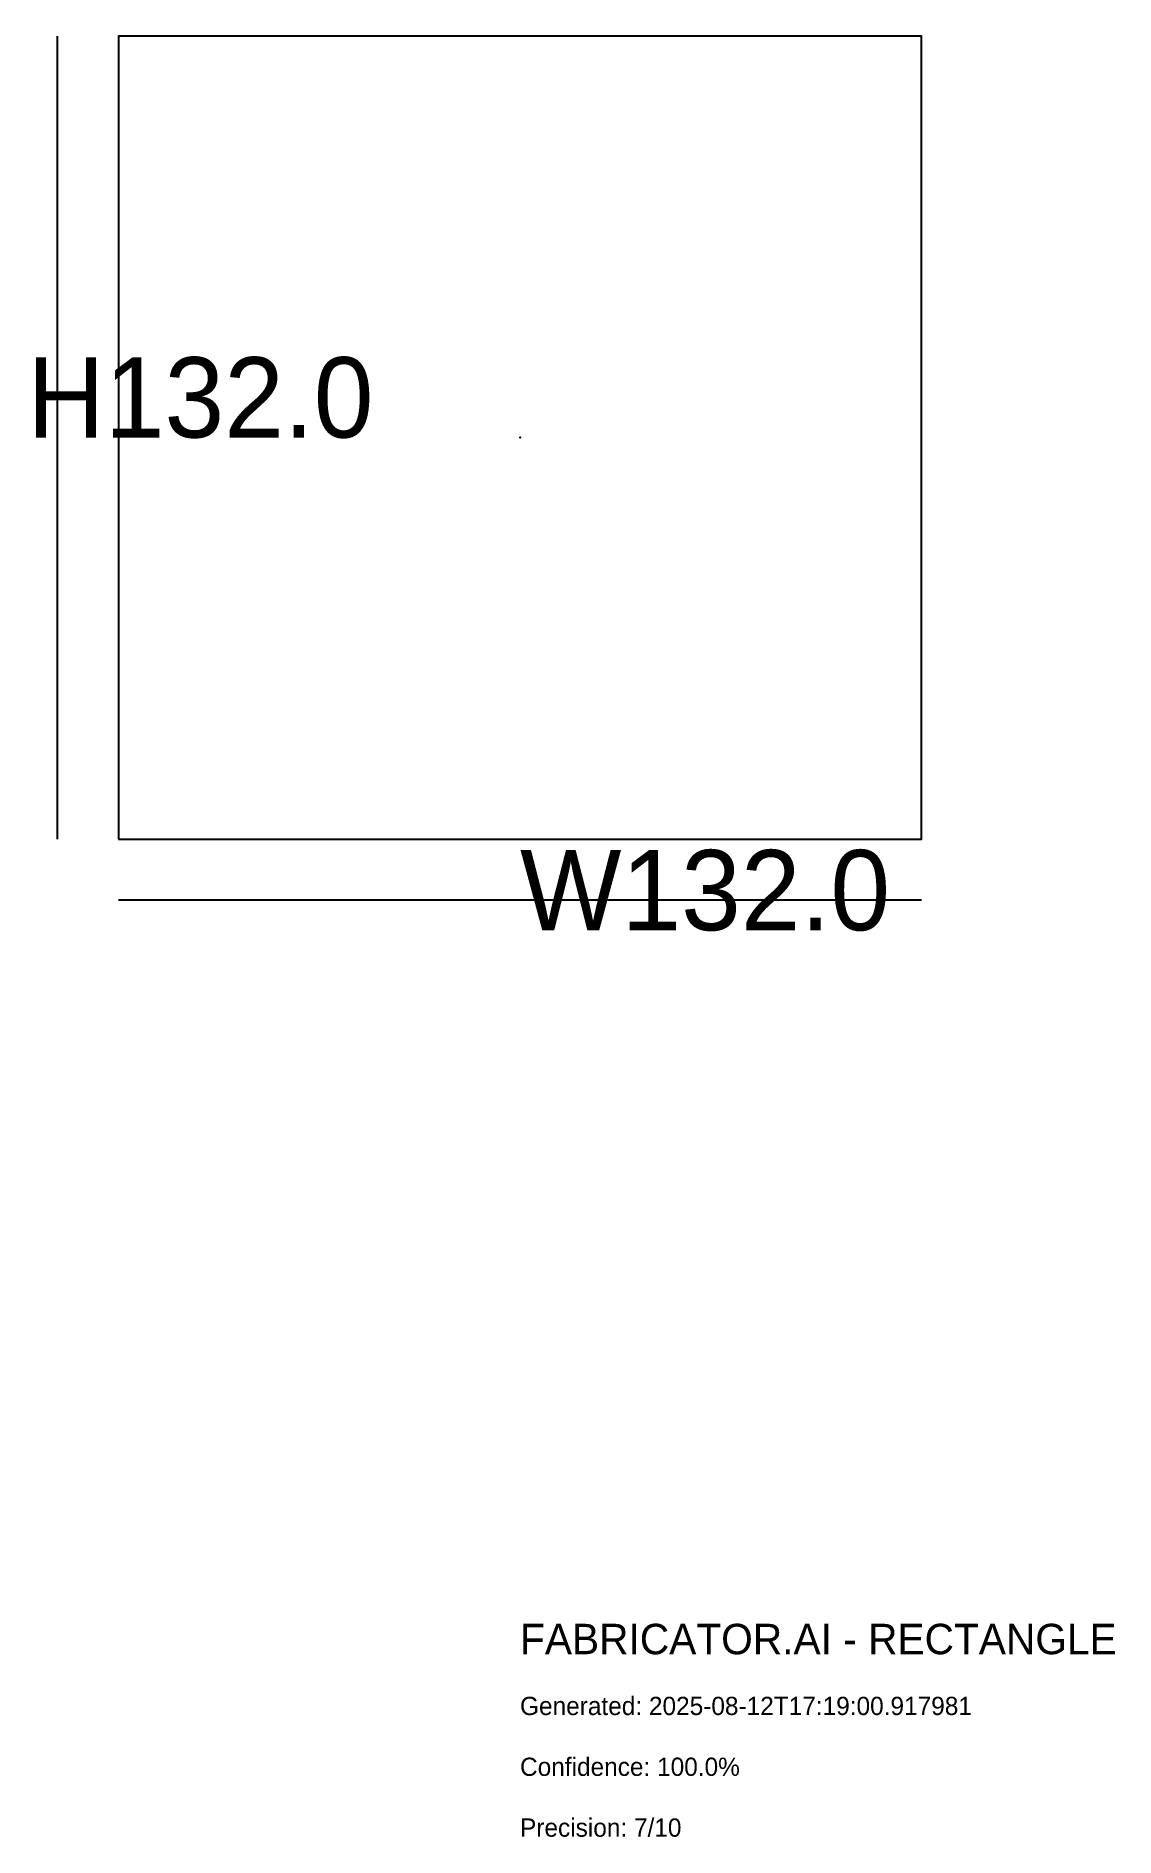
# Model space of a CAD drawing. Header units: metres. Extents: x -80 to 98, y -230 to 66.
import ezdxf

# ---------------------------------------------------------------- set-up
doc = ezdxf.new("R2010")
doc.units = ezdxf.units.M
doc.layers.add('FABRICATOR_AI', color=1, linetype='Continuous')

msp = doc.modelspace()

# ---------------------------------------------------------------- linework, layer by layer
at = {"layer": 'FABRICATOR_AI', "color": 1}
for p, q in [((-76, -66), (-76, 66)), ((-66, -76), (66, -76))]:
    msp.add_line(p, q, dxfattribs=at)
msp.add_lwpolyline([(-66, -66), (66, -66), (66, 66), (-66, 66), (-66, -66)], close=True, dxfattribs=at)
msp.add_point((0, 0), dxfattribs=at)

# ---------------------------------------------------------------- texts
for s, height, p in [('H132.0', 13.2, (-81, 0)), ('W132.0', 13.2, (0, -81)), ('FABRICATOR.AI - RECTANGLE', 5, (0, -200)), ('Generated: 2025-08-12T17:19:00.917981', 3, (0, -210)), ('Confidence: 100.0%', 3, (0, -220)), ('Precision: 7/10', 3, (0, -230))]:
    msp.add_text(s, height=height, dxfattribs=at).set_placement(p)

doc.saveas('drawing.dxf')
